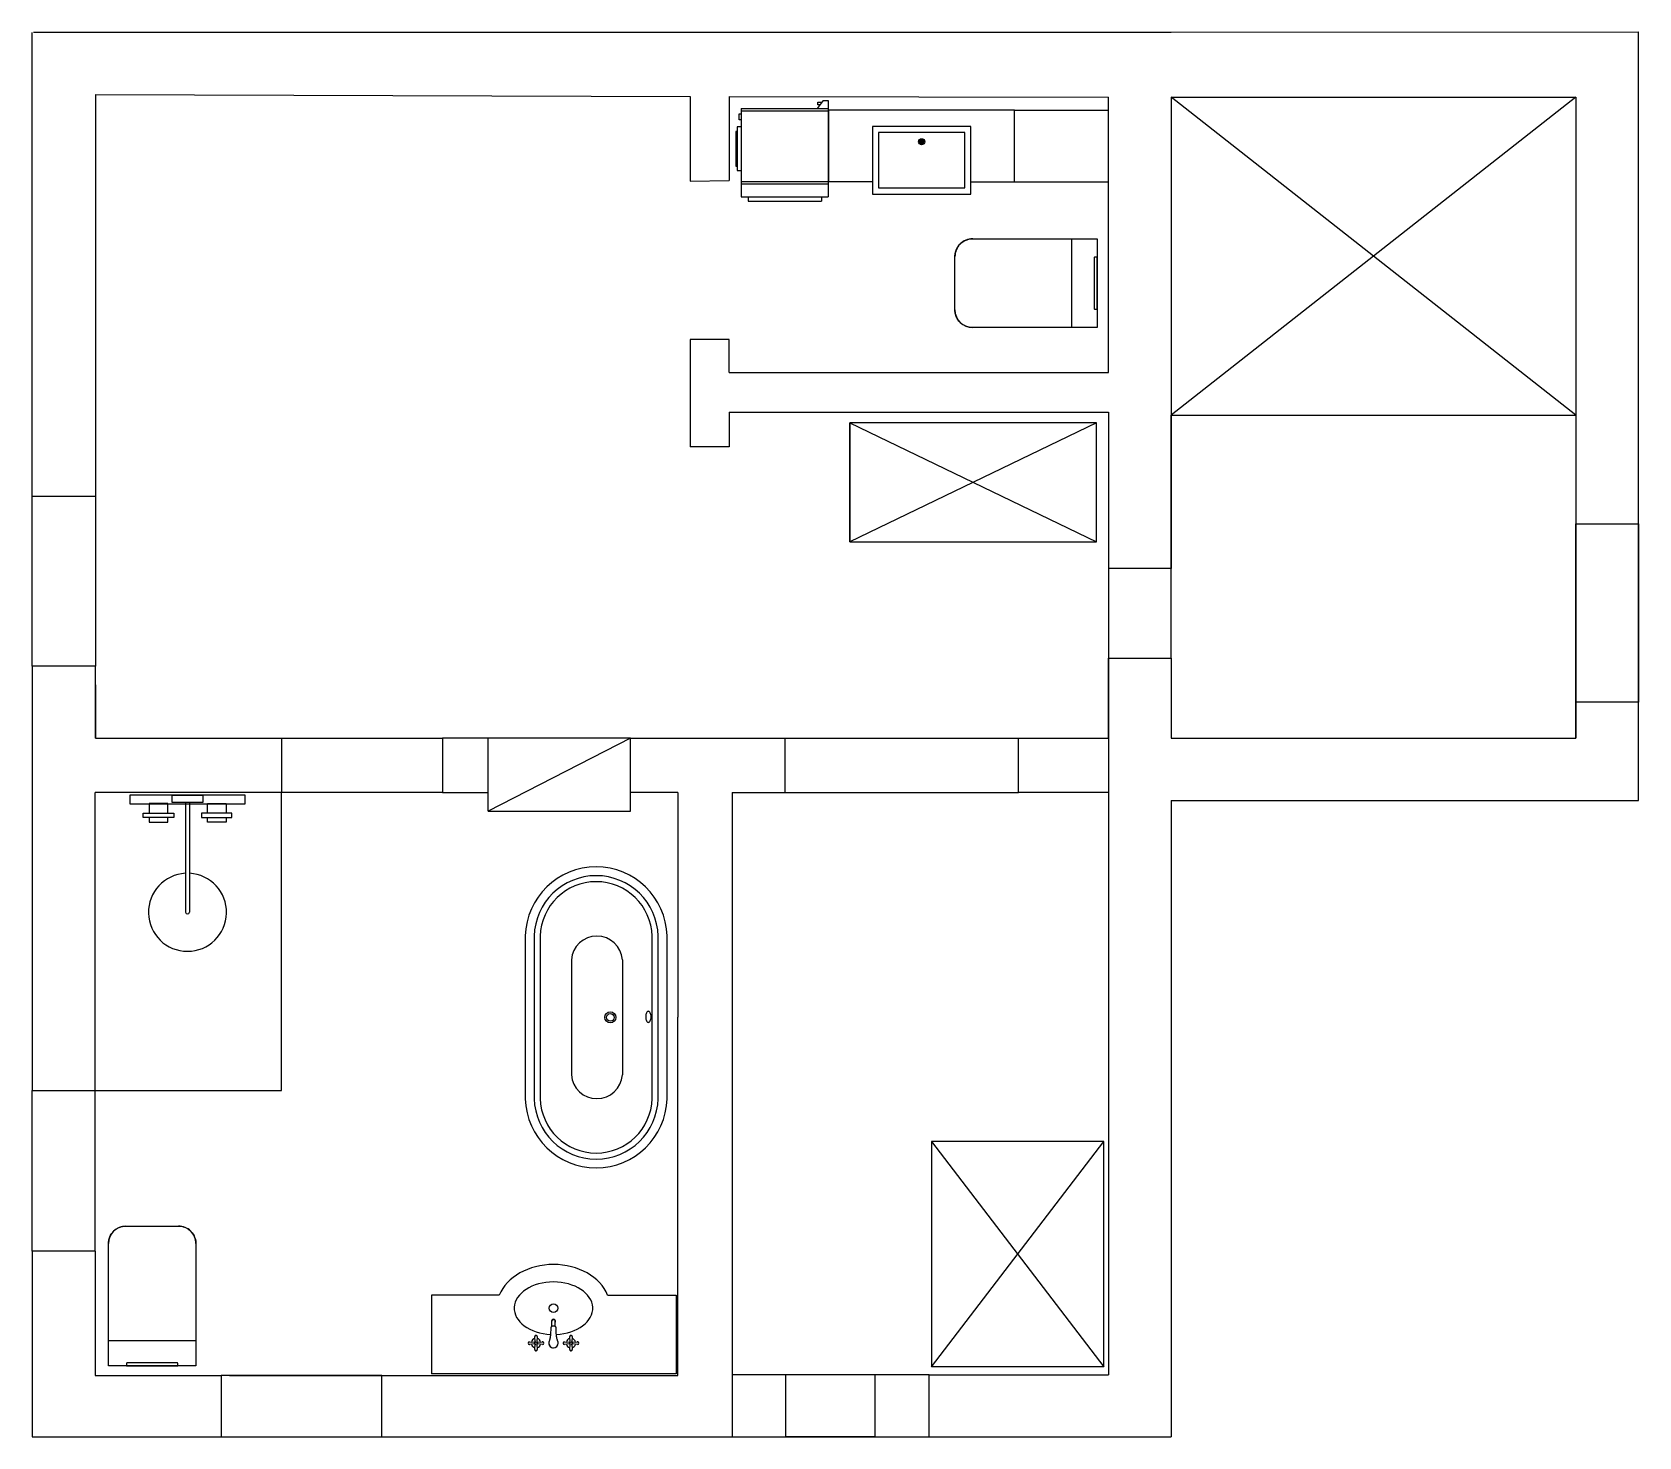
# Model space of a CAD drawing. Header units: metres. Extents: x 34231.5 to 34240.6, y 17676.9 to 17694.6.
# Drawn here: x 34231.61 to 34240.59, y 17676.93 to 17684.79 of the extents above; entities that cross this region are included whole.
import ezdxf

# ---------------------------------------------------------------- set-up
doc = ezdxf.new("R2010")
doc.units = ezdxf.units.M
doc.linetypes.add('ACAD_ISO02W100', pattern=[15, 12, -3])
doc.linetypes.add('ACAD_ISO07W100', pattern=[3, 0, -3])
for name, color, linetype in [('floor portals', 74, 'ACAD_ISO02W100'), ('freecads.com', 40, 'Continuous'), ('furniture', 40, 'Continuous'), ('new basement', 200, 'Continuous')]:
    doc.layers.add(name, color=color, linetype=linetype)

# ---------------------------------------------------------------- blocks, each defined once
blk = doc.blocks.new('Shower 012')
at = {"layer": 'freecads.com'}
for p, q in [((5445.1, 3266.8), (5149.9, 3266.8)), ((5149.9, 3266.8), (5149.9, 3244.9)), ((5258.6, 3247.7), (5258.6, 3266.8)), ((5258.6, 3266.8), (5336.5, 3266.8)), ((5336.5, 3266.8), (5336.5, 3247.7)), ((5445.1, 3244.9), (5445.1, 3266.8)), ((5149.9, 3244.9), (5445.1, 3244.9)), ((5184.3, 3209.4, 0), (5184.3, 3220.5, 0)), ((5184.3, 3220.5, 0), (5262.2, 3220.5, 0)), ((5247.1, 3245.8, 0), (5199.4, 3245.8, 0)), ((5199.4, 3245.8, 0), (5199.4, 3220.5, 0)), ((5247.1, 3220.5, 0), (5247.1, 3245.8, 0)), ((5336.5, 3247.7), (5258.6, 3247.7)), ((5262.2, 3220.5, 0), (5262.2, 3209.4, 0)), ((5292.5, 3247.7), (5292.5, 2966.8)), ((5292.5, 3247.7), (5292.5, 2966.8)), ((5302.5, 3247.7), (5302.5, 2966.8)), ((5411.3, 3220.5, 0), (5333.4, 3220.5, 0)), ((5333.4, 3220.5, 0), (5333.4, 3209.4, 0)), ((5348.5, 3220.5, 0), (5348.5, 3245.8, 0)), ((5348.5, 3245.8, 0), (5396.2, 3245.8, 0)), ((5396.2, 3245.8, 0), (5396.2, 3220.5, 0)), ((5411.3, 3209.4, 0), (5411.3, 3220.5, 0)), ((5262.2, 3209.4, 0), (5184.3, 3209.4, 0)), ((5199.4, 3209.4, 0), (5199.4, 3198, 0)), ((5199.4, 3198, 0), (5247.1, 3198, 0)), ((5247.1, 3198, 0), (5247.1, 3209.4, 0)), ((5333.4, 3209.4, 0), (5411.3, 3209.4, 0)), ((5348.5, 3198, 0), (5348.5, 3209.4, 0)), ((5396.2, 3198, 0), (5348.5, 3198, 0)), ((5396.2, 3209.4, 0), (5396.2, 3198, 0))]:
    blk.add_line(p, q, dxfattribs=at)
for centre, radius, start, end in [((5297.5, 2966.8), 100, 92.866, 87.134), ((5297.5, 2967.8), 5.11, 191.9458, 348.0542)]:
    blk.add_arc(centre, radius, start, end, dxfattribs=at)
blk = doc.blocks.new('Bathtub 022')
at = {"layer": 'freecads.com'}
for points in [[(32406.7, 47116.7), (33326.7, 47116.7, 0.975), (33326.7, 47916.7), (32406.7, 47916.7, 0.975)], [(32407.4, 47166.7), (33326.1, 47166.7, 0.973297), (33326.1, 47866.7), (32407.4, 47866.7, 0.973297)], [(32407.8, 47200.7), (33325.6, 47200.7, 0.971917), (33325.6, 47832.7), (32407.8, 47832.7, 0.971917)], [(32838.6, 47221.8, 0.177435), (32840.5, 47216.7, 0.103687), (32847.7, 47211, 0.063863), (32857.2, 47207.8, 0.050039), (32869.8, 47206.6, 0.050039), (32882.4, 47207.8, 0.063863), (32891.8, 47211, 0.103687), (32899.1, 47216.7, 0.177435), (32900.9, 47221.8, 0.177435), (32899.1, 47227, 0.103687), (32891.8, 47232.6, 0.063863), (32882.4, 47235.8, 0.050039), (32869.8, 47237.1, 0.050039), (32857.2, 47235.8, 0.063863), (32847.7, 47232.6, 0.103687), (32840.5, 47227, 0.177435)]]:
    blk.add_lwpolyline(points, format="xyb", close=True, dxfattribs=at)
for points in [[(33191.6, 47656.7), (32541.8, 47656.7)], [(33191.6, 47368.7), (32541.8, 47368.7)]]:
    blk.add_lwpolyline(points, dxfattribs=at)
for radius in [31.3, 21.3]:
    blk.add_circle((32866.7, 47436.7), radius, dxfattribs=at)
for centre, start, end in [((32552.2, 47512.7), 94.12022, 265.87978), ((33181.2, 47512.7), 274.12022, 85.87978)]:
    blk.add_arc(centre, 144.4, start, end, dxfattribs=at)
blk = doc.blocks.new('Sink 027')
at = {"layer": 'freecads.com'}
for p, q in [((30928.4, 32371.4), (32328.4, 32371.4)), ((30928.4, 31921.4), (30928.4, 32371.4)), ((32328.4, 32171.4), (32328.4, 32371.4)), ((31492.8, 32203.6), (31503.5, 32202.8)), ((31492.8, 32203.6), (31524.5, 32201.1)), ((31524.5, 32191.7), (31492.8, 32189.1)), ((31503.5, 32190), (31494, 32189.2)), ((31525.3, 32201.9), (31522.8, 32233.6)), ((31522.8, 32159.1), (31525.3, 32190.9)), ((31523.7, 32222.9), (31522.9, 32232.5)), ((31537.3, 32233.6), (31534.7, 32201.9)), ((31534.7, 32190.9), (31537.3, 32159.1)), ((31535.6, 32201.1), (31567.3, 32203.6)), ((31567.3, 32189.1), (31535.6, 32191.7)), ((31537.3, 32233.6), (31536.4, 32222.9)), ((31556.5, 32202.8), (31566.1, 32203.5)), ((31567.3, 32189.1), (31556.5, 32190)), ((31602.8, 32196.4), (31602.8, 32196.4)), ((31630, 32223.6), (31630, 32223.6)), ((31692.8, 32203.6), (31703.5, 32202.8)), ((31692.8, 32203.6), (31724.5, 32201.1)), ((31724.5, 32191.7), (31692.8, 32189.1)), ((31703.5, 32190), (31694, 32189.2)), ((31725.3, 32201.9), (31722.8, 32233.6)), ((31722.8, 32159.1), (31725.3, 32190.9)), ((31723.7, 32222.9), (31722.9, 32232.5)), ((31737.3, 32233.6), (31734.7, 32201.9)), ((31734.7, 32190.9), (31737.3, 32159.1)), ((31735.6, 32201.1), (31767.3, 32203.6)), ((31767.3, 32189.1), (31735.6, 32191.7)), ((31737.3, 32233.6), (31736.4, 32222.9)), ((31756.5, 32202.8), (31766.1, 32203.5)), ((31767.3, 32189.1), (31756.5, 32190)), ((31522.8, 32159.1), (31523.7, 32169.9)), ((31536.4, 32169.9), (31537.2, 32160.3)), ((31619.6, 32101.8), (31619.6, 32073.6)), ((31640.6, 32073.6), (31640.6, 32101.8)), ((31722.8, 32159.1), (31723.7, 32169.9)), ((31736.4, 32169.9), (31737.2, 32160.3)), ((32328.4, 32071.4), (32328.4, 32171.4)), ((31618.6, 32072.7), (31618.6, 32072.6)), ((31618.6, 32072.7), (31618.6, 32072.6)), ((31618.6, 32072.5), (31618.6, 32070.6)), ((31618.6, 32072.5), (31618.6, 32071)), ((31619.6, 32073.6), (31619.6, 32077.3)), ((31619.6, 32073.6), (31619.6, 32072.9)), ((31619.6, 32072.9), (31619.6, 32073.6)), ((31640.6, 32072.9), (31640.6, 32073.6)), ((31641.6, 32072.7), (31640.6, 32073.5)), ((31641.6, 32072.6), (31641.6, 32072.7)), ((31641.6, 32072.6), (31641.6, 32072.7)), ((31641.6, 32070.6), (31641.6, 32072.5)), ((32328.4, 31921.4), (32328.4, 32071.4)), ((31320, 31921.4), (30928.4, 31921.4)), ((31940.1, 31921.4), (32328.4, 31921.4))]:
    blk.add_line(p, q, dxfattribs=at)
for centre, radius in [((31530, 32196.4), 7.24), ((31730, 32196.4), 7.24), ((31630, 31996.4), 25)]:
    blk.add_circle(centre, radius, dxfattribs=at)
for centre, radius, start, end in [((31492.8, 32196.4), 7.24, 90, 279.21126), ((31492.8, 32196.4), 7.24, 90, 270), ((31530, 32196.4), 27.2, 103.53248, 166.46752), ((31530, 32196.4), 27.2, 103.53248, 166.46752), ((31530, 32196.4), 27.2, 193.53248, 256.46752), ((31530, 32196.4), 27.2, 193.53248, 256.46752), ((31530, 32233.6), 7.24, 0, 189.21126), ((31530, 32233.6), 7.24, 0, 180), ((31530, 32196.4), 27.2, 13.53248, 76.46752), ((31530, 32196.4), 27.2, 13.53248, 76.46752), ((31530, 32196.4), 27.2, 283.53248, 346.46752), ((31530, 32196.4), 27.2, 283.53248, 346.46752), ((31567.3, 32196.4), 7.24, 270, 99.21126), ((31567.3, 32196.4), 7.24, 270, 90), ((31630.1, 32196.4), 27.3, 89.97675, 179.9556), ((31630.1, 32196.4), 27.3, 90.08368, 179.99198), ((31635.8, 32196.5), 33, 180.20656, 216.41009), ((31635.8, 32196.5), 33, 181.00844, 216.41009), ((31630, 32196.4), 27.3, 357.6155, 90), ((31630, 32196.4), 27.3, 359.89835, 89.89305), ((31624.4, 32196.5), 32.9, 323.86604, 358.93515), ((31624.4, 32196.5), 32.9, 323.86604, 357.87885), ((31692.8, 32196.4), 7.24, 90, 279.21126), ((31692.8, 32196.4), 7.24, 90, 270), ((31730, 32196.4), 27.2, 103.53248, 166.46752), ((31730, 32196.4), 27.2, 103.53248, 166.46752), ((31730, 32196.4), 27.2, 193.53248, 256.46752), ((31730, 32196.4), 27.2, 193.53248, 256.46752), ((31730, 32233.6), 7.24, 0, 189.21126), ((31730, 32233.6), 7.24, 0, 180), ((31730, 32196.4), 27.2, 13.53248, 76.46752), ((31730, 32196.4), 27.2, 13.53248, 76.46752), ((31730, 32196.4), 27.2, 283.53248, 346.46752), ((31730, 32196.4), 27.2, 283.53248, 346.46752), ((31767.3, 32196.4), 7.24, 270, 99.21126), ((31767.3, 32196.4), 7.24, 270, 90), ((31530, 32159.1), 7.24, 180, 9.21126), ((31530, 32159.1), 7.24, 180, 0), ((31605.2, 32173.9), 5, 26.02664, 36.41009), ((31605.2, 32173.9), 5, 26.02664, 36.41009), ((31584.1, 32163.6), 28.5, 9.58071, 26.02664), ((31584.1, 32163.6), 28.5, 9.58071, 26.02664), ((31607.3, 32167.5), 5, 7.85234, 9.58071), ((31607.3, 32167.5), 5, 7.85234, 9.58071), ((31053.5, 32091.1), 564.1, 1.28718, 7.85234), ((31053.5, 32091.1), 564.1, 5.58637, 7.85234), ((31618.9, 32104), 1.5, 183.91522, 238.17828), ((31630.1, 32120.6), 21.5, 236.2292, 303.7566), ((31641.2, 32104), 1.5, 301.80608, 356.03203), ((32197.1, 32091.2), 554.5, 171.9772, 178.6994), ((32197.1, 32091.2), 554.5, 171.9772, 174.32656), ((31676.3, 32163.7), 28.7, 153.90293, 170.46433), ((31676.3, 32163.7), 28.7, 153.90293, 170.07407), ((31655, 32174.1), 5, 143.86604, 153.90293), ((31655, 32174.1), 5, 143.86604, 153.90293), ((31730, 32159.1), 7.24, 180, 9.21126), ((31730, 32159.1), 7.24, 180, 0), ((31630.1, 32070.5), 11.5, 179.55228, 0.43898)]:
    blk.add_arc(centre, radius, start, end, dxfattribs=at)
for centre, major_axis, ratio, start_param, end_param in [((31630, 31996.4), (-225, 0), 0.666667, -1.503264, 4.644474), ((31630.1, 32072.7), (-11.5, 0), 0.984808, 0, 3.561704), ((31630.1, 32072.7), (-11.5, 0), 0.984808, 5.863074, 6.283185), ((31630.1, 32072.6), (-11.5, 0), 0.984808, 0, 3.141593), ((31630.1, 32072.5), (11.5, 0), 0.984808, 3.141593, 6.283185), ((31630.1, 32072.9), (-10.5, 0), 0.984808, 0, 3.141593), ((31630.1, 32072.9), (-10.5, 0), 0.984808, 0, 3.141593), ((31630, 31996.4), (-325, 0), 0.769234, 0.304691, 2.836901)]:
    blk.add_ellipse(centre, major_axis=major_axis, ratio=ratio, start_param=start_param, end_param=end_param, dxfattribs=at)
blk = doc.blocks.new('Toilet 004')
at = {"layer": 'freecads.com'}
for p, q in [((21741, 9391.6), (22091, 9391.6)), ((21741, 8901.6), (21741, 9391.6)), ((21741, 8901.5), (21741, 9391.6)), ((21741, 9391.6), (22091, 9391.6)), ((21813.5, 9391.6), (21813.5, 9382.6)), ((22018.5, 9391.6), (21813.5, 9391.6)), ((21815.5, 9380.6), (22016.5, 9380.6)), ((21851.7, 9391.6), (21980.2, 9391.6)), ((22018.5, 9382.6), (22018.5, 9391.6)), ((22091, 9391.6), (22091, 8901.6)), ((22091, 9391.6), (22091, 8901.6)), ((21741, 9291.6), (22091, 9291.6)), ((21741, 8900.7), (21741, 8901.5)), ((21741, 8898.9), (21741, 8900.7)), ((21741.2, 8896.7), (21741, 8898.9)), ((21741.6, 8892.6), (21741.2, 8896.7)), ((21742.7, 8886), (21741.6, 8892.6)), ((21745.8, 8875.9), (21742.7, 8886)), ((21748.2, 8870.6), (21745.8, 8875.9)), ((21751.5, 8864.6), (21748.2, 8870.6)), ((22082.8, 8868.7), (22080.1, 8864.1)), ((22085.2, 8873.6), (22082.8, 8868.7)), ((22087, 8878.4), (22085.2, 8873.6)), ((22088.3, 8882.2), (22087, 8878.4)), ((22089.1, 8885.3), (22088.3, 8882.2)), ((22089.7, 8888), (22089.1, 8885.3)), ((22090.2, 8890.9), (22089.7, 8888)), ((22090.5, 8893.7), (22090.2, 8890.9)), ((22090.7, 8895.4), (22090.5, 8893.7)), ((22090.8, 8896.7), (22090.7, 8895.4)), ((22090.9, 8898), (22090.8, 8896.7)), ((22091, 8899.8), (22090.9, 8899.3)), ((22090.9, 8899.3), (22090.9, 8898.8)), ((22090.9, 8898.8), (22090.9, 8898)), ((22091, 8901.6), (22091, 8899.8)), ((21755.8, 8858.5), (21751.5, 8864.6)), ((21761.9, 8851.7), (21755.8, 8858.5)), ((21764, 8849.6), (21761.9, 8851.7)), ((21767.4, 8846.8), (21764, 8849.6)), ((21771.5, 8843.8), (21767.4, 8846.8)), ((21774.1, 8842), (21771.5, 8843.8)), ((21777.2, 8840.2), (21774.1, 8842)), ((21780.1, 8838.7), (21777.2, 8840.2)), ((21782.5, 8837.6), (21780.1, 8838.7)), ((21786.4, 8836), (21782.5, 8837.6)), ((21789.3, 8835), (21786.4, 8836)), ((21791.8, 8834.2), (21789.3, 8835)), ((21794.5, 8833.5), (21791.8, 8834.2)), ((21798.8, 8832.6), (21794.5, 8833.5)), ((21800.3, 8832.4), (21798.8, 8832.6)), ((21802.5, 8832.1), (21800.3, 8832.4)), ((21804.2, 8831.9), (21802.5, 8832.1)), ((21805.7, 8831.7), (21804.2, 8831.9)), ((21807, 8831.7), (21805.7, 8831.7)), ((21808.5, 8831.6), (21807, 8831.7)), ((21809.9, 8831.6), (21808.5, 8831.6)), ((21810.6, 8831.6), (21809.9, 8831.6)), ((21810.8, 8831.6), (21810.6, 8831.6)), ((21811, 8831.6), (21810.8, 8831.6)), ((22021, 8831.6), (21811, 8831.6)), ((22021, 8831.6), (21811, 8831.6)), ((22021.2, 8831.6), (22021, 8831.6)), ((22021.5, 8831.6), (22021.2, 8831.6)), ((22021.8, 8831.6), (22021.5, 8831.6)), ((22022.5, 8831.6), (22021.8, 8831.6)), ((22023.6, 8831.6), (22022.5, 8831.6)), ((22024.5, 8831.6), (22023.6, 8831.6)), ((22025.5, 8831.7), (22024.5, 8831.6)), ((22027.3, 8831.8), (22025.5, 8831.7)), ((22029.7, 8832.1), (22027.3, 8831.8)), ((22034.7, 8832.9), (22029.7, 8832.1)), ((22038.3, 8833.7), (22034.7, 8832.9)), ((22041.5, 8834.6), (22038.3, 8833.7)), ((22044.7, 8835.7), (22041.5, 8834.6)), ((22048, 8837), (22044.7, 8835.7)), ((22051.8, 8838.7), (22048, 8837)), ((22055.5, 8840.6), (22051.8, 8838.7)), ((22058.8, 8842.7), (22055.5, 8840.6)), ((22062.2, 8844.9), (22058.8, 8842.7)), ((22065.3, 8847.3), (22062.2, 8844.9)), ((22068.3, 8850), (22065.3, 8847.3)), ((22071.1, 8852.7), (22068.3, 8850)), ((22073.5, 8855.2), (22071.1, 8852.7)), ((22075.1, 8857.2), (22073.5, 8855.2)), ((22077, 8859.5), (22075.1, 8857.2)), ((22078.6, 8861.7), (22077, 8859.5)), ((22080.1, 8864.1), (22078.6, 8861.7))]:
    blk.add_line(p, q, dxfattribs=at)
at = {"layer": 'freecads.com', "extrusion": (0, 0, -1)}
for p, q in [((21813.5, 9391.6), (21813.5, 9382.4)), ((21851.7, 9391.6), (21813.5, 9391.6)), ((21813.5, 9382.4), (21813.6, 9381.9)), ((21813.6, 9381.9), (21813.8, 9381.6)), ((21813.8, 9381.6), (21814, 9381.2)), ((21814, 9381.2), (21814.4, 9380.9)), ((21814.4, 9380.9), (21814.7, 9380.7)), ((21814.7, 9380.7), (21815, 9380.6)), ((21815, 9380.6), (21815.3, 9380.6)), ((21815.3, 9380.6), (21815.5, 9380.6)), ((21815.5, 9380.6), (22016.5, 9380.6)), ((22018.5, 9391.6), (21980.2, 9391.6)), ((22016.5, 9380.6), (22017, 9380.6)), ((22017, 9380.6), (22017.4, 9380.8)), ((22017.4, 9380.8), (22017.9, 9381.1)), ((22017.9, 9381.1), (22018.1, 9381.5)), ((22018.1, 9381.5), (22018.4, 9381.9)), ((22018.4, 9381.9), (22018.5, 9382.6)), ((22018.5, 9382.6), (22018.5, 9391.6))]:
    blk.add_line(p, q, dxfattribs=at)
at = {"layer": 'freecads.com'}
for centre, radius, start, end in [((21815.5, 9382.6), 2, 180.00021, 270.00021), ((22016.5, 9382.6), 2, 270.00021, 0.00021), ((21811, 8901.5), 70, 179.99891, 269.99939), ((22021, 8901.6), 70, 270.00291, 359.99709)]:
    blk.add_arc(centre, radius, start, end, dxfattribs=at)
blk = doc.blocks.new('Washing Machine 003')
at = {"layer": 'freecads.com'}
for p, q in [((106968.848, 97419.213), (106968.795, 97419.143)), ((106968.802, 97419.198), (106968.837, 97419.198)), ((106968.802, 97419.175), (106968.802, 97419.198)), ((106968.819, 97419.175), (106968.802, 97419.175)), ((106968.848, 97419.213), (106968.892, 97419.213)), ((106968.892, 97419.213), (106968.892, 97418.381)), ((106968.123, 97419.098), (106968.142, 97419.098)), ((106968.123, 97419.044), (106968.123, 97419.098)), ((106968.142, 97419.044), (106968.123, 97419.044)), ((106968.142, 97419.143), (106968.142, 97418.381)), ((106968.142, 97419.143), (106968.892, 97419.143)), ((106968.142, 97419.123), (106968.892, 97419.123)), ((106968.142, 97419.098), (106968.142, 97419.044)), ((106968.107, 97418.946), (106968.094, 97418.946)), ((106968.094, 97418.946), (106968.094, 97418.647)), ((106968.142, 97418.984), (106968.107, 97418.984)), ((106968.107, 97418.984), (106968.107, 97418.609)), ((106968.094, 97418.647), (106968.107, 97418.647)), ((106968.107, 97418.609), (106968.142, 97418.609)), ((106968.142, 97418.513), (106968.892, 97418.513)), ((106968.142, 97418.493), (106968.892, 97418.493)), ((106968.142, 97418.381), (106968.892, 97418.381)), ((106968.202, 97418.381), (106968.202, 97418.343)), ((106968.202, 97418.343), (106968.832, 97418.343)), ((106968.832, 97418.381), (106968.832, 97418.343))]:
    blk.add_line(p, q, dxfattribs=at)
blk = doc.blocks.new('Sink 042')
at = {"layer": 'freecads.com'}
h = blk.add_hatch(color=256, dxfattribs=at)
h.dxf.hatch_style = 1
h.paths.add_polyline_path([(77, 4211, -1), (32, 4211, -1)])
for p, q in [((-624, 3918), (-624, 4444)), ((734, 3918), (734, 4444)), ((415, 4323), (-305, 4323)), ((-305, 4323), (-305, 3828)), ((370, 4278), (-260, 4278)), ((-260, 4278), (-260, 3873)), ((370, 3873), (370, 4278)), ((415, 3828), (415, 4323)), ((-305, 3918), (-624, 3918)), ((415, 3918), (734, 3918)), ((-305, 3828), (415, 3828)), ((-260, 3873), (370, 3873))]:
    blk.add_line(p, q, dxfattribs=at)
blk.add_lwpolyline([(-624, 4444), (734, 4444)], dxfattribs=at)
blk.add_circle((55, 4211), 22.5, dxfattribs=at)

msp = doc.modelspace()

# ---------------------------------------------------------------- linework, layer by layer
for p, q in [((34231.6074, 17682.1911), (34231.6074, 17684.7851)), ((34231.9612, 17684.7851), (34231.6146, 17684.7851)), ((34237.9768, 17684.7851), (34231.9612, 17684.7851)), ((34240.5922, 17684.7865), (34237.9768, 17684.7851)), ((34240.5906, 17680.4883), (34240.5906, 17684.7865)), ((34231.9612, 17684.4374), (34235.2875, 17684.4261)), ((34231.9612, 17684.4374), (34231.9612, 17682.1911)), ((34235.2875, 17684.4261), (34235.2875, 17683.9522)), ((34235.5048, 17684.4261), (34237.6271, 17684.4228)), ((34235.5048, 17684.4261), (34235.5048, 17683.9566)), ((34237.6271, 17682.8822), (34237.6271, 17684.4228)), ((34237.9768, 17684.4228), (34240.2404, 17684.4228)), ((34237.9768, 17684.4228), (34237.9768, 17681.7858)), ((34240.2404, 17682.6451), (34237.9768, 17684.4228)), ((34237.9768, 17684.4228), (34240.2404, 17684.4228)), ((34240.2404, 17684.4228), (34237.9768, 17682.6451)), ((34240.2404, 17684.4228), (34240.2404, 17680.8376)), ((34235.2875, 17683.9522), (34235.5048, 17683.9566)), ((34235.5048, 17683.0679), (34235.2875, 17683.0679)), ((34235.2875, 17683.0679), (34235.2875, 17682.4674)), ((34235.5048, 17682.8822), (34235.5048, 17683.0679)), ((34235.5048, 17682.8822), (34237.6271, 17682.8822)), ((34235.5048, 17682.6616), (34237.6271, 17682.6616)), ((34235.5048, 17682.6616), (34235.5048, 17682.4674)), ((34237.6271, 17682.6616), (34237.6271, 17682.4674)), ((34237.9768, 17681.7858), (34237.9768, 17682.6451)), ((34237.9768, 17682.6451), (34240.2404, 17682.6451)), ((34235.5048, 17682.4674), (34235.2875, 17682.4674)), ((34237.6271, 17682.4674), (34237.6271, 17680.8376)), ((34231.6074, 17681.2405), (34231.6074, 17682.1911)), ((34231.6074, 17682.1911), (34231.9612, 17682.1911)), ((34231.9612, 17682.1911), (34231.9612, 17681.2405)), ((34240.2404, 17681.0349), (34240.2404, 17682.0369)), ((34240.2404, 17682.0369), (34240.5906, 17682.0369)), ((34240.5906, 17682.0369), (34240.5906, 17681.0392)), ((34237.9768, 17681.7858), (34237.6271, 17681.7858)), ((34237.6271, 17681.7858), (34237.6271, 17681.2856)), ((34237.9768, 17681.2856), (34237.9768, 17681.7858)), ((34231.9612, 17681.2405), (34231.6074, 17681.2405)), ((34231.6074, 17681.2405), (34231.6074, 17678.8676)), ((34231.9612, 17680.8376), (34231.9612, 17681.2405)), ((34237.6271, 17680.8376), (34237.6271, 17681.2856)), ((34237.6271, 17681.2856), (34237.9768, 17681.2856)), ((34237.9768, 17681.2856), (34237.9768, 17680.8376)), ((34231.9612, 17681.1355), (34231.9612, 17680.8376)), ((34240.5906, 17681.0392), (34240.2404, 17681.0392)), ((34240.2404, 17680.8376), (34240.2404, 17681.0349)), ((34231.9612, 17680.8376), (34233.002, 17680.8376)), ((34233.002, 17680.8376), (34233.002, 17680.5336)), ((34233.002, 17680.8376), (34233.9026, 17680.8376)), ((34233.9026, 17680.8376), (34233.9026, 17680.5336)), ((34234.9529, 17680.8376), (34233.9026, 17680.8376)), ((34234.1566, 17680.43), (34234.1566, 17680.8376)), ((34234.9529, 17680.8376), (34234.1566, 17680.43)), ((34234.9529, 17680.5292), (34234.9529, 17680.8376)), ((34237.9768, 17680.8376), (34240.2404, 17680.8376)), ((34233.002, 17680.5336), (34231.9606, 17680.5336)), ((34231.9606, 17678.8676), (34231.9606, 17680.5336)), ((34233.9026, 17680.5336), (34233.002, 17680.5336)), ((34233.9026, 17680.5336), (34234.1566, 17680.5336)), ((34234.9529, 17680.43), (34234.9529, 17680.5292)), ((34234.1566, 17680.43), (34234.9529, 17680.43)), ((34237.6271, 17680.4883), (34237.6271, 17677.2766)), ((34237.9768, 17680.4883), (34240.2364, 17680.4883)), ((34237.9768, 17680.4883), (34237.9768, 17676.9299)), ((34240.2364, 17680.4883), (34240.5906, 17680.4883)), ((34235.2172, 17677.273), (34235.2172, 17679.277)), ((34235.5218, 17679.277), (34235.5218, 17677.2766)), ((34231.6074, 17677.9688), (34231.6074, 17678.8676)), ((34231.6074, 17678.8676), (34231.9606, 17678.8676)), ((34231.9606, 17677.9688), (34231.9606, 17678.8676)), ((34231.9606, 17677.9688), (34231.6074, 17677.9688)), ((34231.6074, 17677.9688), (34231.6074, 17676.9299)), ((34231.9606, 17677.9688), (34231.9606, 17677.273)), ((34231.9606, 17677.273), (34232.6646, 17677.273)), ((34232.6646, 17677.273), (34232.6646, 17676.9299)), ((34233.5634, 17677.273), (34232.6646, 17677.273)), ((34232.7113, 17677.273), (34233.5672, 17677.273)), ((34233.5634, 17676.9299), (34233.5634, 17677.273)), ((34233.5672, 17677.273), (34235.2172, 17677.273)), ((34235.5218, 17677.2766), (34235.5218, 17676.9299)), ((34235.8222, 17677.2766), (34235.5218, 17677.2766)), ((34235.8222, 17676.9299), (34235.8222, 17677.2766)), ((34236.3196, 17677.2766), (34235.8222, 17677.2766)), ((34236.6227, 17677.2766), (34236.3196, 17677.2766)), ((34236.3196, 17677.2766), (34236.3196, 17676.9299)), ((34236.6227, 17676.9299), (34236.6227, 17677.2766)), ((34236.6227, 17677.2766), (34237.6271, 17677.2766)), ((34231.6074, 17676.9299), (34232.6646, 17676.9299)), ((34232.6646, 17676.9299), (34233.5634, 17676.9299)), ((34233.5634, 17676.9299), (34235.5218, 17676.9299)), ((34235.5218, 17676.9299), (34235.8222, 17676.9299)), ((34235.8222, 17676.9299), (34236.3248, 17676.9299)), ((34236.3196, 17676.9299), (34235.8222, 17676.9299)), ((34236.3248, 17676.9299), (34236.6227, 17676.9299)), ((34236.6227, 17676.9299), (34237.9768, 17676.9299))]:
    msp.add_line(p, q)
at = {"linetype": 'ACAD_ISO07W100'}
msp.add_line((34231.9606, 17677.273), (34232.7113, 17677.273), dxfattribs=at)
at = {"layer": 'floor portals'}
for p, q in [((34237.6004, 17678.581), (34236.6359, 17678.581)), ((34236.6359, 17678.581), (34236.6359, 17677.3217)), ((34236.6359, 17677.3217), (34237.6004, 17678.581)), ((34237.6004, 17678.581), (34236.6359, 17678.581)), ((34236.6359, 17678.581), (34237.6004, 17677.3217)), ((34237.6004, 17677.3217), (34237.6004, 17678.581)), ((34237.6004, 17677.3217), (34236.6359, 17677.3217))]:
    msp.add_line(p, q, dxfattribs=at)
at = {"layer": 'furniture'}
for p, q in [((34237.1002, 17684.3509), (34237.6271, 17684.3509)), ((34237.1002, 17683.9495), (34237.6271, 17683.9495)), ((34237.5601, 17682.6014), (34236.1806, 17682.6014)), ((34236.1806, 17682.6014), (34236.1806, 17681.9357)), ((34237.5601, 17682.6014), (34236.1806, 17681.9357)), ((34236.1806, 17681.9357), (34236.1806, 17682.6014)), ((34236.1806, 17682.6014), (34237.5601, 17681.9357)), ((34237.5601, 17681.9357), (34237.5601, 17682.6014)), ((34236.1806, 17681.9357), (34237.5601, 17681.9357)), ((34233.002, 17678.8676), (34233.002, 17680.5336)), ((34231.9606, 17678.8676), (34233.002, 17678.8676))]:
    msp.add_line(p, q, dxfattribs=at)
at = {"layer": 'new basement'}
for p, q in [((34234.9529, 17680.8376), (34235.8192, 17680.8376)), ((34235.8192, 17680.5336), (34235.8192, 17680.8376)), ((34237.124, 17680.5336), (34237.124, 17680.8376)), ((34237.124, 17680.8376), (34237.6271, 17680.8376)), ((34237.6271, 17680.8376), (34237.6271, 17680.4883)), ((34235.2172, 17680.5336), (34234.9529, 17680.5336)), ((34235.2172, 17680.5336), (34235.2172, 17679.277)), ((34235.5218, 17680.5336), (34235.5218, 17679.277)), ((34235.5218, 17680.5336), (34235.8192, 17680.5336)), ((34237.6271, 17680.5336), (34237.124, 17680.5336))]:
    msp.add_line(p, q, dxfattribs=at)
at = {"layer": 'new basement', "color": 165, "linetype": 'ACAD_ISO02W100', "true_color": 0x5e67af}
for p, q in [((34235.8192, 17680.8376), (34237.124, 17680.8376)), ((34235.8192, 17680.5336), (34237.124, 17680.5336))]:
    msp.add_line(p, q, dxfattribs=at)

# ---------------------------------------------------------------- block references
at = {"layer": 'furniture'}
for name, p, xscale, yscale, zscale in [('Washing Machine 003', (-35150.7434, -45507.8712), 0.6486633805215078, 0.6486633805215078, 0.6486633805215078), ('Sink 042', (34236.5396, 17680.9556), 0.0007640843014349676, 0.0007640843014349676, 0.0007640843014349676), ('Shower 012', (34220.9098, 17673.3863), 0.002183360083141875, 0.002183360083141875, 0.002183360083141875)]:
    msp.add_blockref(name, p, dxfattribs=dict(at, xscale=xscale, yscale=yscale, zscale=zscale))
for name, p, xscale, yscale, zscale, rotation in [('Toilet 004', (34224.237, 17714.4779), 0.001418847761754031, 0.001418847761754031, 0.001418847761754031, 270), ('Bathtub 022', (34281.8288, 17646.7202), 0.0009905432727100585, 0.0009905432727100585, 0.0009905432727100585, 90), ('Toilet 004', (34262.8559, 17690.4309), 0.001395201219541707, 0.001395201219541707, 0.001395201219541707, 180), ('Sink 027', (34265.4347, 17708.9197), 0.000977298922811646, 0.000977298922811646, 0.000977298922811646, 180)]:
    msp.add_blockref(name, p, dxfattribs=dict(at, xscale=xscale, yscale=yscale, zscale=zscale, rotation=rotation))

doc.saveas('drawing.dxf')
